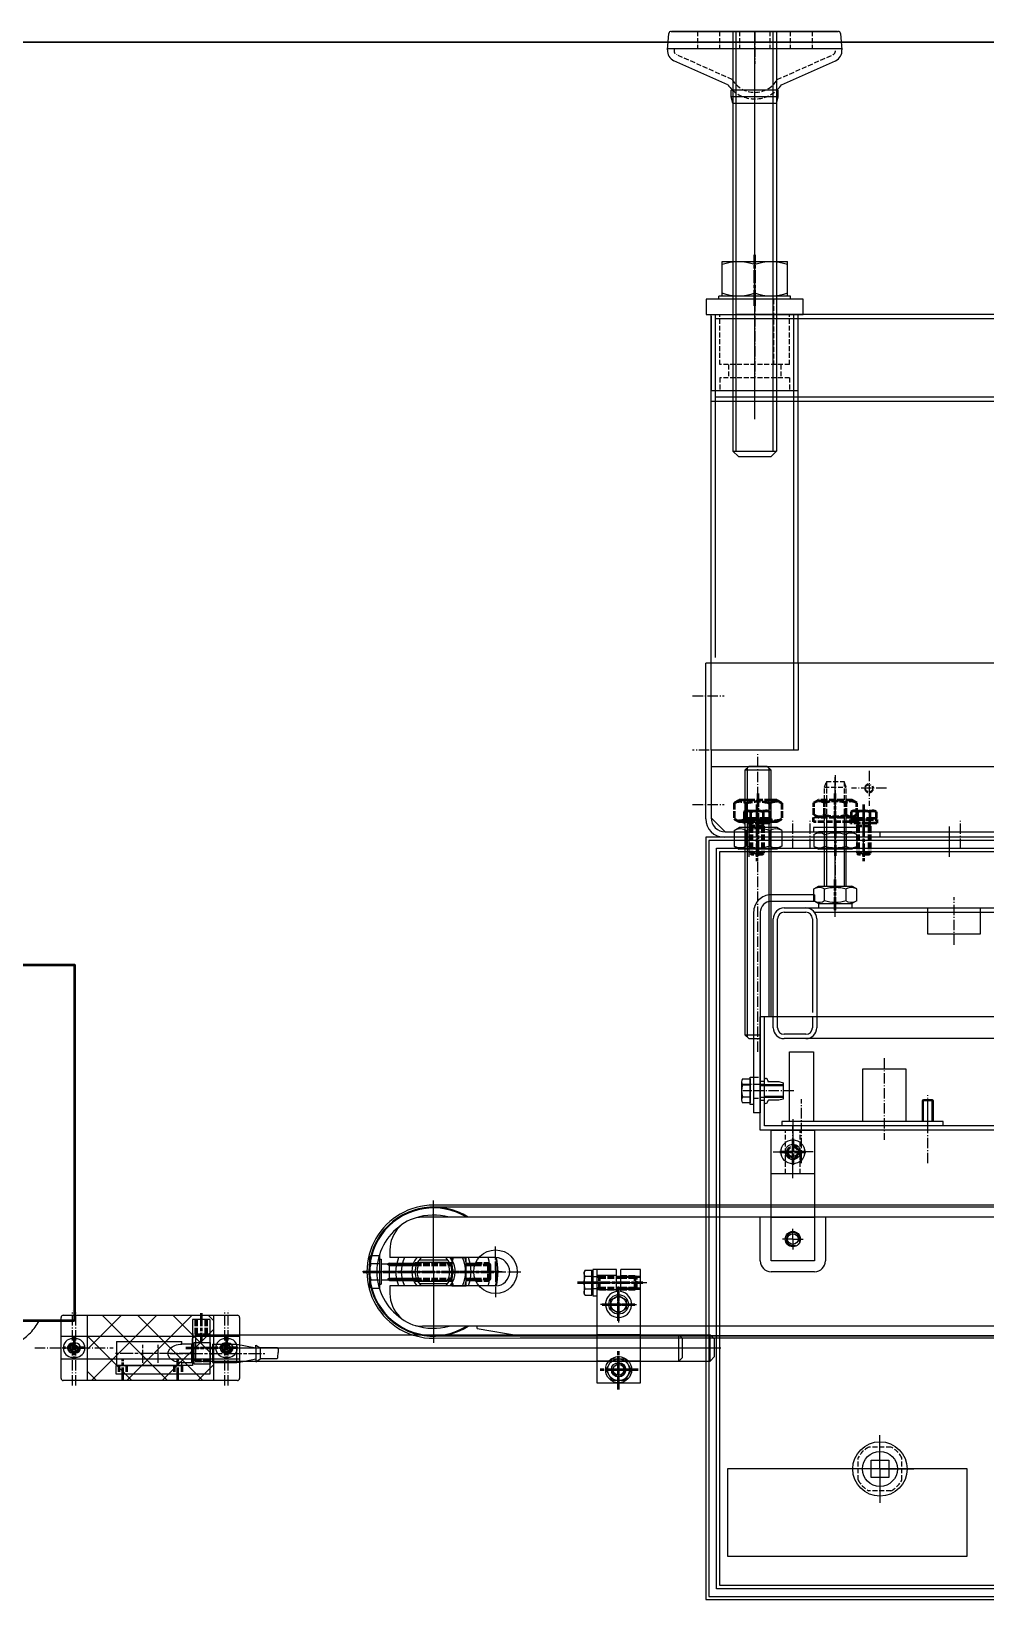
# Model space of a CAD drawing. Header units: millimetres. Extents: x 0 to 461941, y -159644 to 4828.
# Drawn here: x 229659 to 230097, y -149113 to -148393 of the extents above; entities that cross this region are included whole.
import ezdxf

# ---------------------------------------------------------------- set-up
doc = ezdxf.new("R2010")
doc.units = ezdxf.units.MM
for name, pattern in [('Xref Conv Decant Product Tote$0$AM_DIN_F_W050x2', [3.125, 2.25, -0.875]), ('Xref Conv Decant Product Tote$0$AM_DIN_G_W050x2', [6.875, 4.75, -0.875, 0.375, -0.875]), ('Xref Conv Decant Product Tote$0$AM_ISO02W050', [7.5, 6, -1.5]), ('Xref Conv Decant Product Tote$0$AM_ISO02W050x2', [3.75, 3, -0.75]), ('Xref Conv Decant Product Tote$0$AM_ISO08W050x2', [9, 6, -0.75, 1.5, -0.75])]:
    doc.linetypes.add(name, pattern=pattern)
for name, color, linetype in [('AM_BOR', 4, 'Continuous'), ('Xref Conv Decant Empty Tote$0$B', 4, 'Continuous'), ('Xref Conv Decant In$0$P_Number1', 4, 'Continuous'), ('Xref Conv Decant Product Tote$0$B', 4, 'Continuous'), ('Xref Conv Decant Product Tote$0$EquipOther', 90, 'Continuous')]:
    doc.layers.add(name, color=color, linetype=linetype)
doc.layers.add('Xref Conv Decant Product Tote$0$Conv- Product decant', color=3, linetype='Continuous', lineweight=50)
doc.layers.add('Xref Conv Decant Product Tote$0$Hidden', color=9, linetype='Xref Conv Decant Product Tote$0$AM_ISO02W050', lineweight=25)

# ---------------------------------------------------------------- blocks, each defined once
blk = doc.blocks.new('Xref Conv Decant Empty Tote')
at = {"layer": 'Xref Conv Decant Empty Tote$0$B'}
blk.add_line((242903.73, -148397.57), (134788.8, -148397.57), dxfattribs=at)
blk = doc.blocks.new('Xref Conv Decant Product Tote$0$Garvens ICS469-40 elev')
at = {"layer": 'Xref Conv Decant Product Tote$0$EquipOther'}
for p, q in [((728, 864.97), (178, 864.97)), ((728, 514.97), (728, 864.97)), ((726.5, 863.47), (179.5, 863.47)), ((183, 859.97), (723, 859.97)), ((184.5, 858.47), (721.5, 858.47)), ((721.5, 858.47), (721.5, 521.47)), ((723, 859.97), (723, 519.97)), ((726.5, 516.47), (726.5, 863.47)), ((718, 844.97), (608, 844.97)), ((608, 844.97), (608, 804.97)), ((718, 804.97), (718, 844.97)), ((648, 804.97), (648, 820.5)), ((644, 808.97), (652, 808.97)), ((644, 800.97), (644, 808.97)), ((652, 808.97), (652, 800.97)), ((608, 804.97), (718, 804.97)), ((648, 804.97), (632.47, 804.97)), ((652, 800.97), (644, 800.97)), ((648, 804.97), (663.53, 804.97)), ((648, 804.97), (648, 789.44)), ((758, 765.42), (758, 713.42)), ((778, 765.42), (758, 765.42)), ((762.23, 759.42), (765.11, 764.42)), ((765.11, 764.42), (770.89, 764.42)), ((768, 762.62), (768, 765.42)), ((770.89, 764.42), (773.77, 759.42)), ((778, 713.42), (778, 765.42)), ((942, 735.42), (942, 763.42)), ((943, 764.42), (1023, 764.42)), ((954, 734.42), (954, 764.42)), ((1012, 734.42), (1012, 764.42)), ((1024, 763.42), (1024, 735.42)), ((764.8, 759.42), (762, 759.42)), ((765.11, 754.42), (762.23, 759.42)), ((771.2, 759.42), (764.8, 759.42)), ((768, 756.22), (768, 762.62)), ((768, 753.42), (768, 756.22)), ((773.77, 759.42), (770.89, 754.42)), ((774, 759.42), (771.2, 759.42)), ((943.26, 756.12), (939.66, 755.42)), ((943.26, 756.12), (943.26, 755.42)), ((954.52, 756.12), (943.26, 756.12)), ((954.52, 755.42), (954.52, 756.12)), ((955.52, 755.42), (955.52, 756.92)), ((955.52, 756.92), (958.7, 756.92)), ((955.7, 756.92), (955.7, 761.42)), ((955.7, 761.42), (998.7, 761.42)), ((955.7, 746.92), (955.7, 756.92)), ((958.7, 756.92), (962.82, 756.92)), ((962.82, 756.92), (962.82, 755.03)), ((963.7, 757.42), (968.52, 757.42)), ((963.7, 754.5), (963.7, 757.42)), ((964, 756.17), (964, 755.03)), ((966.7, 756.17), (964, 756.17)), ((968.52, 756.17), (966.7, 756.17)), ((968.52, 757.42), (998.5, 757.42)), ((998.5, 757.42), (968.52, 757.42)), ((968.52, 757.42), (968.52, 756.17)), ((998.5, 757.42), (998.7, 757.42)), ((998.5, 746.42), (998.5, 757.42)), ((998.7, 761.42), (998.7, 757.42)), ((943.72, 749.42), (721, 749.42)), ((726, 755.42), (724, 753.42)), ((724, 753.42), (724, 745.42)), ((942, 755.42), (726, 755.42)), ((726, 755.42), (726, 743.42)), ((966.7, 749.42), (735.7, 749.42)), ((740.3, 755.42), (738.7, 753.82)), ((738.7, 753.82), (738.7, 745.02)), ((755, 755.42), (740.3, 755.42)), ((740.3, 755.42), (740.3, 743.42)), ((775, 755.42), (755, 755.42)), ((781, 749.42), (755, 749.42)), ((758, 755.42), (763.53, 755.42)), ((763.53, 755.42), (772.47, 755.42)), ((770.89, 754.42), (765.11, 754.42)), ((772.47, 755.42), (778, 755.42)), ((804.9, 755.42), (775, 755.42)), ((806.5, 755.42), (804.9, 755.42)), ((806.7, 755.42), (806.5, 755.42)), ((826.7, 755.42), (806.7, 755.42)), ((904.9, 755.42), (826.7, 755.42)), ((906.5, 755.42), (904.9, 755.42)), ((906.7, 755.42), (906.5, 755.42)), ((926.7, 755.42), (906.7, 755.42)), ((924.55, 749.42), (932.52, 749.42)), ((924.73, 754.42), (932.52, 754.42)), ((934.06, 755.42), (926.7, 755.42)), ((934.06, 755.42), (932.52, 754.42)), ((932.52, 749.42), (932.52, 754.42)), ((934.52, 748.12), (932.52, 749.42)), ((934.52, 755.72), (934.06, 755.42)), ((934.52, 755.42), (934.06, 755.42)), ((934.52, 755.42), (934.52, 755.72)), ((939.66, 755.42), (934.52, 755.42)), ((939.66, 755.42), (934.52, 754.42)), ((934.52, 754.42), (934.52, 755.42)), ((934.52, 749.42), (934.52, 754.42)), ((943.26, 747.72), (934.52, 749.42)), ((934.52, 749.42), (934.52, 748.12)), ((954.52, 755.42), (939.66, 755.42)), ((942, 743.42), (942, 755.42)), ((942, 754.62), (1024, 754.62)), ((943.26, 755.42), (943.26, 747.72)), ((948.75, 753.67), (947.25, 753.67)), ((948.75, 751.67), (947.25, 751.67)), ((955.52, 755.42), (954.52, 755.42)), ((954.52, 747.72), (954.52, 755.42)), ((954.52, 754.5), (955.52, 754.5)), ((954.52, 749.34), (955.52, 749.34)), ((955.7, 755.42), (955.52, 755.42)), ((955.52, 755.03), (955.52, 755.42)), ((955.52, 746.92), (955.52, 755.03)), ((962.1, 755.42), (955.7, 755.42)), ((962.1, 755.42), (962.1, 743.42)), ((962.1, 755.42), (963.7, 753.82)), ((962.82, 755.03), (962.82, 746.92)), ((962.82, 754.5), (964, 754.5)), ((962.82, 749.34), (964, 749.34)), ((963.7, 749.34), (963.7, 754.5)), ((963.7, 753.82), (963.7, 745.02)), ((963.7, 736.42), (963.7, 749.34)), ((964, 755.03), (964, 747.67)), ((1018.75, 753.67), (1017.25, 753.67)), ((1018.75, 751.67), (1017.25, 751.67)), ((1024, 754.62), (1024, 744.23)), ((728, 744.82), (178, 744.82)), ((178, 743.92), (728, 743.92)), ((728, 743.92), (178, 743.92)), ((726, 743.42), (724, 745.42)), ((942, 743.42), (726, 743.42)), ((813.15, 744.82), (728, 744.82)), ((728, 743.92), (813.15, 743.92)), ((813.15, 743.92), (728, 743.92)), ((740.3, 743.42), (738.7, 745.02)), ((755, 743.42), (740.3, 743.42)), ((775, 743.42), (755, 743.42)), ((758, 743.42), (778, 743.42)), ((804.9, 743.42), (775, 743.42)), ((806.5, 743.42), (804.9, 743.42)), ((806.7, 743.42), (806.5, 743.42)), ((826.7, 743.42), (806.7, 743.42)), ((853, 744.97), (813.15, 744.82)), ((853, 744.07), (813.15, 743.92)), ((833, 740.42), (813.15, 743.92)), ((904.9, 743.42), (826.7, 743.42)), ((853, 714.42), (853, 747.07)), ((906.5, 743.42), (904.9, 743.42)), ((906.7, 743.42), (906.5, 743.42)), ((926.7, 743.42), (906.7, 743.42)), ((955.7, 743.42), (926.7, 743.42)), ((942, 744.23), (1024, 744.23)), ((954.52, 747.72), (943.26, 747.72)), ((948.75, 747.17), (947.25, 747.17)), ((948.75, 745.17), (947.25, 745.17)), ((958.7, 746.92), (955.52, 746.92)), ((955.7, 736.42), (955.7, 746.92)), ((962.1, 743.42), (955.7, 743.42)), ((962.82, 746.92), (958.7, 746.92)), ((962.1, 743.42), (963.7, 745.02)), ((964, 747.67), (966.7, 747.67)), ((966.7, 747.67), (968.52, 747.67)), ((968.52, 747.67), (968.52, 746.42)), ((998.5, 746.42), (968.52, 746.42)), ((1018.75, 747.17), (1017.25, 747.17)), ((1018.75, 745.17), (1017.25, 745.17)), ((178, 739.42), (728, 739.42)), ((728, 739.42), (858, 739.42)), ((833, 740.42), (833, 739.42)), ((1023, 734.42), (943, 734.42)), ((955.7, 736.42), (963.7, 736.42)), ((764.5, 731.44), (768, 733.46)), ((764.5, 727.4), (764.5, 731.44)), ((768, 725.38), (764.5, 727.4)), ((768, 733.46), (771.5, 731.44)), ((771.5, 727.4), (768, 725.38)), ((771.5, 731.44), (771.5, 727.4)), ((767, 722.42), (758, 722.42)), ((767, 721.88), (758, 721.88)), ((767, 723.51), (767, 713.42)), ((769.2, 722.42), (767.2, 722.42)), ((769, 723.51), (769, 713.42)), ((769, 722.72), (778, 722.72)), ((779.8, 725.42), (778.2, 725.42)), ((779.8, 722.15), (778.2, 722.15)), ((779.8, 713.42), (779.8, 725.42)), ((779.8, 722.15), (779.8, 723.77)), ((780.3, 723.77), (779.8, 723.77)), ((779.8, 716.69), (779.8, 722.15)), ((783.35, 725.2), (780.3, 725.2)), ((780.3, 725.2), (780.3, 723.77)), ((780.3, 723.77), (780.3, 715.07)), ((783.35, 722.31), (780.3, 722.31)), ((783.35, 725.2), (783.8, 724.42)), ((783.8, 714.42), (783.8, 724.42)), ((824.5, 720.92), (873, 720.92)), ((838, 720.92), (838, 707.92)), ((844.5, 720.92), (838, 720.92)), ((844.5, 707.92), (844.5, 720.92)), ((873, 720.92), (873, 724.42)), ((877, 718.08), (877, 720.12)), ((877.6, 720.12), (877, 720.12)), ((881.72, 721.93), (877.6, 721.93)), ((877.6, 721.93), (877.6, 720.12)), ((877.6, 720.12), (877.6, 708.72)), ((881.72, 721.93), (882.3, 720.92)), ((882.3, 707.92), (882.3, 720.92)), ((678, 714.42), (698, 714.42)), ((781, 719.42), (755, 719.42)), ((767, 716.96), (758, 716.96)), ((767, 716.42), (758, 716.42)), ((758, 713.42), (767, 713.42)), ((769.2, 716.42), (767.2, 716.42)), ((769, 716.12), (778, 716.12)), ((769, 713.42), (778, 713.42)), ((779.8, 716.69), (778.2, 716.69)), ((778.2, 713.42), (779.8, 713.42)), ((779.8, 715.07), (779.8, 716.69)), ((780.3, 715.07), (779.8, 715.07)), ((783.35, 716.53), (780.3, 716.53)), ((780.3, 715.07), (780.3, 713.65)), ((783.35, 713.65), (780.3, 713.65)), ((783.35, 713.65), (783.8, 714.42)), ((853, 714.42), (820.35, 714.42)), ((838, 718.42), (833.67, 718.42)), ((843.92, 714.42), (838.58, 714.42)), ((866, 714.42), (840, 714.42)), ((844.55, 718.42), (844.5, 718.42)), ((859.56, 719.82), (846.44, 719.82)), ((859.07, 718.82), (846.93, 718.82)), ((853, 714.42), (885.65, 714.42)), ((853, 714.42), (853, 681.77)), ((873.25, 718.42), (861.45, 718.42)), ((873.25, 718.42), (873.25, 710.42)), ((873.25, 718.42), (874.02, 718.08)), ((877, 718.08), (874.02, 718.08)), ((877, 710.76), (877, 718.08)), ((881.72, 718.18), (877.6, 718.18)), ((673, 689.42), (673, 709.42)), ((678, 649.38), (678, 709.38)), ((678, 709.38), (698, 709.38)), ((698, 709.38), (698, 649.38)), ((703, 709.42), (703, 689.42)), ((824.5, 707.92), (873, 707.92)), ((838, 710.42), (833.67, 710.42)), ((844.5, 707.92), (838, 707.92)), ((844.55, 710.42), (844.5, 710.42)), ((859.56, 709.02), (846.44, 709.02)), ((859.07, 710.02), (846.93, 710.02)), ((873.25, 710.42), (861.45, 710.42)), ((873, 704.42), (873, 707.92)), ((873.25, 710.42), (874.02, 710.76)), ((877, 710.76), (874.02, 710.76)), ((877, 708.72), (877, 710.76)), ((877.6, 708.72), (877, 708.72)), ((881.72, 710.67), (877.6, 710.67)), ((877.6, 708.72), (877.6, 706.91)), ((881.72, 706.91), (877.6, 706.91)), ((881.72, 706.91), (882.3, 707.92)), ((228, 689.42), (678, 689.42)), ((228, 684.77), (678, 684.77)), ((678, 689.42), (698, 689.42)), ((698, 689.42), (678, 689.42)), ((678, 684.77), (698, 684.77)), ((698, 689.42), (728, 689.42)), ((698, 684.77), (728, 684.77)), ((728, 689.42), (858, 689.42)), ((728, 684.77), (853, 684.77)), ((228, 683.87), (678, 683.87)), ((678, 683.87), (698, 683.87)), ((698, 683.87), (728, 683.87)), ((728, 683.87), (853, 683.87)), ((678, 669.42), (698, 669.42)), ((678, 649.42), (678, 669.42)), ((698, 669.42), (698, 649.42)), ((203, 649.42), (703, 649.42)), ((698, 649.42), (678, 649.42)), ((698, 649.38), (678, 649.38)), ((703, 649.42), (703, 607.42)), ((205, 647.42), (701, 647.42)), ((619, 645.42), (693, 645.42)), ((623.5, 635.91), (623.5, 645.42)), ((623.99, 645.42), (623.99, 635.42)), ((628.01, 645.42), (628.01, 635.42)), ((628.5, 645.42), (628.5, 635.91)), ((636, 645.42), (636, 621.42)), ((656, 621.42), (656, 645.42)), ((678.5, 613.42), (678.5, 645.42)), ((689.5, 645.42), (689.5, 613.42)), ((701, 647.42), (701, 597.42)), ((703, 641.42), (706, 641.42)), ((703, 607.42), (703, 641.42)), ((706, 607.42), (706, 641.42)), ((623.99, 635.42), (623.5, 635.91)), ((623.5, 635.91), (628.5, 635.91)), ((628.01, 635.42), (623.99, 635.42)), ((628.5, 635.91), (628.01, 635.42)), ((692.5, 635.22), (694.5, 635.72)), ((692.5, 633.88), (692.5, 635.22)), ((692.5, 634.42), (703, 634.42)), ((701, 633.88), (692.5, 633.88)), ((692.5, 628.96), (692.5, 633.88)), ((694.5, 635.72), (698.52, 635.72)), ((698.52, 635.72), (699.21, 635.72)), ((699.5, 635.93), (699.5, 636.19)), ((700.5, 637.19), (701, 637.19)), ((706, 637.67), (707.6, 637.67)), ((706, 625.17), (706, 637.67)), ((707.6, 637.67), (707.6, 625.17)), ((707.6, 625.9), (707.6, 636.95)), ((707.6, 636.95), (711.13, 636.95)), ((711.13, 634.18), (707.6, 634.18)), ((711.6, 627.28), (711.6, 635.57)), ((703, 628.96), (692.5, 628.96)), ((692.5, 627.63), (692.5, 628.96)), ((703, 628.42), (692.5, 628.42)), ((694.5, 627.13), (692.5, 627.63)), ((699.2, 627.13), (694.5, 627.13)), ((699.5, 626.65), (699.5, 626.83)), ((711.13, 628.66), (707.6, 628.66)), ((636, 621.42), (656, 621.42)), ((701, 625.65), (700.5, 625.65)), ((707.6, 625.17), (706, 625.17)), ((711.13, 625.9), (707.6, 625.9)), ((689.5, 613.42), (678.5, 613.42)), ((224, 607.42), (682, 607.42)), ((682, 607.42), (692, 607.42)), ((682, 605.42), (692, 605.42)), ((703, 607.42), (703, 597.42)), ((708.25, 607.42), (703, 607.42)), ((703, 607.42), (703, 597.42)), ((703, 597.42), (703, 607.42)), ((710, 605.67), (703, 605.67)), ((706, 549.42), (706, 607.42)), ((708.25, 607.42), (710, 605.67)), ((708.93, 520.42), (708.93, 606.75)), ((710, 520.42), (710, 605.67)), ((677, 597.42), (677, 602.42)), ((679, 597.42), (679, 602.42)), ((695, 602.42), (695, 595.42)), ((697, 602.42), (697, 597.42)), ((229, 597.42), (677, 597.42)), ((677, 597.42), (698, 597.42)), ((677, 595.42), (677, 597.42)), ((677, 552.42), (677, 595.42)), ((679, 552.42), (679, 595.42)), ((695, 595.42), (695, 552.42)), ((697, 597.42), (697, 552.42)), ((698, 597.42), (698, 520.42)), ((698, 597.42), (703, 597.42)), ((698, 597.42), (701, 597.42)), ((699.07, 520.42), (699.07, 597.42)), ((701, 597.42), (703, 597.42)), ((703, 549.42), (703, 597.42)), ((602, 547.42), (602, 559.42)), ((602, 559.42), (626, 559.42)), ((626, 559.42), (626, 547.42)), ((682, 547.42), (224, 547.42)), ((678, 549.42), (228, 549.42)), ((660.85, 545.42), (660.85, 547.42)), ((668.5, 551.42), (668.5, 487.42)), ((676.15, 545.42), (676.15, 547.42)), ((692, 549.42), (682, 549.42)), ((692, 547.42), (682, 547.42)), ((658.68, 544.17), (660.85, 545.42)), ((658.68, 544.17), (658.68, 538.67)), ((676.15, 545.42), (660.85, 545.42)), ((663.59, 544.17), (663.59, 538.67)), ((673.41, 544.17), (673.41, 538.67)), ((678.32, 544.17), (676.15, 545.42)), ((678, 544.42), (698, 544.42)), ((678, 541.42), (678, 544.42)), ((678, 541.42), (698, 541.42)), ((678.32, 544.17), (678.32, 538.67)), ((658.68, 538.67), (660.85, 537.42)), ((676.15, 537.42), (660.85, 537.42)), ((663.5, 537.42), (663.5, 520.42)), ((664.42, 520.42), (664.42, 537.42)), ((672.58, 520.42), (672.58, 537.42)), ((673.5, 537.42), (673.5, 520.42)), ((678.32, 538.67), (676.15, 537.42)), ((723, 519.97), (183, 519.97)), ((721.5, 521.47), (184.5, 521.47)), ((616, 524.01), (616, 510.01)), ((658.5, 519.97), (658, 519.97)), ((664.5, 519.97), (658.5, 519.97)), ((658.68, 519.17), (660.85, 520.42)), ((658.68, 513.67), (658.68, 519.17)), ((660.85, 520.42), (676.15, 520.42)), ((663.5, 520.42), (663.5, 510.42)), ((663.59, 513.67), (663.59, 519.17)), ((664.42, 510.42), (664.42, 520.42)), ((672.58, 510.42), (672.58, 520.42)), ((673.41, 513.67), (673.41, 519.17)), ((673.5, 520.42), (673.5, 510.42)), ((678.32, 519.17), (676.15, 520.42)), ((678.32, 513.67), (678.32, 519.17)), ((693.03, 519.05), (695.4, 520.42)), ((693.03, 511.79), (693.03, 519.05)), ((695.4, 520.42), (712.6, 520.42)), ((698, 520.42), (698, 510.42)), ((698.51, 511.79), (698.51, 519.05)), ((699.07, 510.42), (699.07, 520.42)), ((708, 524.01), (708, 510.01)), ((708.93, 510.42), (708.93, 520.42)), ((709.49, 511.79), (709.49, 519.05)), ((710, 510.42), (710, 520.42)), ((714.97, 519.05), (712.6, 520.42)), ((714.97, 511.79), (714.97, 519.05)), ((178, 514.97), (728, 514.97)), ((179.5, 516.47), (726.5, 516.47)), ((453, 514.97), (719.5, 514.97)), ((719, 512.47), (453, 512.47)), ((648, 512.47), (648, 514.97)), ((660.85, 512.42), (658.5, 512.42)), ((658.5, 512.42), (658.5, 510.42)), ((658.68, 513.67), (660.85, 512.42)), ((660.85, 512.42), (676.15, 512.42)), ((678.32, 513.67), (676.15, 512.42)), ((678.5, 512.42), (676.15, 512.42)), ((678.5, 510.42), (678.5, 512.42)), ((693.03, 511.79), (695.4, 510.42)), ((714.97, 511.79), (712.6, 510.42)), ((725.5, 505.97), (719, 512.47)), ((658.5, 510.42), (678.5, 510.42)), ((660.85, 505.92), (658.5, 505.92)), ((678.5, 505.92), (676.15, 505.92)), ((695.4, 510.42), (712.6, 510.42)), ((698, 510.42), (698, 484.17)), ((699.07, 483.1), (699.07, 510.42)), ((708.93, 483.1), (708.93, 510.42)), ((710, 484.17), (710, 510.42)), ((725.5, 474.97), (725.5, 505.97)), ((728, 506.47), (728, 434.97)), ((725.5, 482.47), (453, 482.47)), ((698, 484.17), (710, 484.17)), ((698, 484.17), (699.75, 482.42)), ((699.75, 482.42), (708.25, 482.42)), ((710, 484.17), (708.25, 482.42)), ((685.5, 434.97), (685.5, 474.97)), ((685.5, 474.97), (725.5, 474.97)), ((687.5, 474.97), (687.5, 274.97)), ((725.5, 474.97), (725.5, 434.97)), ((725.5, 474.97), (725.5, 474.97)), ((189.83, 434.97), (728, 434.97)), ((685.5, 434.97), (685.5, 284.97)), ((723.5, 432.47), (723.5, 274.97)), ((725.5, 434.97), (725.5, 274.97)), ((695.5, 337.65), (698, 340.15)), ((713, 340.15), (698, 340.15)), ((715.5, 337.65), (713, 340.15)), ((695.5, 164.97), (695.5, 337.65)), ((715.5, 337.65), (695.5, 337.65)), ((697.03, 337.65), (697.03, 164.97)), ((713.97, 337.65), (713.97, 164.97)), ((715.5, 164.97), (715.5, 337.65)), ((705.5, 323.03), (705.5, 144.97)), ((222.75, 314.97), (687.5, 314.97)), ((222.75, 312.97), (687.5, 312.97)), ((685.5, 314.97), (725.5, 314.97)), ((685.7, 309.97), (725.3, 309.97)), ((685.7, 277.97), (685.7, 309.97)), ((687.5, 312.97), (723.5, 312.97)), ((725.3, 309.97), (725.3, 277.97)), ((685.5, 284.97), (685.5, 274.97)), ((222.75, 276.97), (687.5, 276.97)), ((222.75, 274.97), (687.5, 274.97)), ((685.5, 274.97), (683.25, 274.97)), ((683.25, 274.97), (683.25, 267.97)), ((685.5, 274.97), (695.5, 274.97)), ((725.5, 274.97), (685.5, 274.97)), ((727.75, 274.97), (685.5, 274.97)), ((687.5, 276.97), (723.5, 276.97)), ((695.5, 274.97), (696.85, 274.97)), ((696.85, 274.97), (705.5, 274.97)), ((705.5, 274.97), (714.15, 274.97)), ((727.75, 267.97), (727.75, 274.97)), ((683.25, 267.97), (689, 267.97)), ((689, 267.97), (722, 267.97)), ((689, 267.97), (689, 266.57)), ((689, 267.97), (722, 267.97)), ((689, 266.57), (690.5, 266.57)), ((690.5, 266.57), (720.5, 266.57)), ((690.5, 266.57), (690.5, 250.57)), ((720.5, 266.57), (722, 266.57)), ((720.5, 266.57), (720.5, 250.57)), ((722, 267.97), (722, 266.57)), ((722, 267.97), (727.75, 267.97)), ((705.5, 265.23), (705.5, 251.91)), ((720.5, 250.57), (690.5, 250.57)), ((695.5, 177.96), (694.7, 174.97)), ((694.7, 174.97), (716.3, 174.97)), ((694.7, 174.97), (694.7, 171.97)), ((715.5, 177.97), (695.5, 177.97)), ((715.5, 177.96), (716.3, 174.97)), ((716.3, 174.97), (716.3, 171.97)), ((693.16, 169.5), (668.4, 158.44)), ((694.7, 171.97), (716.3, 171.97)), ((717.84, 169.5), (742.6, 158.44)), ((695.5, 157.97), (695.5, 164.97)), ((697.03, 164.97), (697.03, 157.97)), ((713.97, 164.97), (713.97, 157.97)), ((715.5, 157.97), (715.5, 164.97)), ((666.12, 145.89), (665.46, 153.44)), ((665.5, 152.97), (745.5, 152.97)), ((695.5, 156.57), (695.5, 157.97)), ((695.5, 144.97), (695.5, 156.57)), ((697.03, 157.97), (697.03, 156.57)), ((697.03, 156.57), (697.03, 144.97)), ((713.97, 157.97), (713.97, 156.57)), ((713.97, 156.57), (713.97, 144.97)), ((715.5, 156.57), (715.5, 157.97)), ((715.5, 144.97), (715.5, 156.57)), ((745.54, 153.44), (744.88, 145.89)), ((743.88, 144.97), (667.12, 144.97)), ((667.5, 144.97), (667.12, 144.97)), ((667.5, 144.97), (743.5, 144.97)), ((743.88, 144.97), (743.5, 144.97))]:
    blk.add_line(p, q, dxfattribs=at)
at = {"layer": 'Xref Conv Decant Product Tote$0$EquipOther', "linetype": 'Xref Conv Decant Product Tote$0$AM_DIN_F_W050x2'}
for p, q in [((642.94, 815.02), (653.06, 815.02)), ((637.95, 810.03), (637.95, 799.92)), ((658.05, 810.03), (658.05, 799.92)), ((642.94, 794.92), (653.06, 794.92)), ((845.53, 718.47), (860.47, 718.47)), ((845.53, 710.37), (860.47, 710.37)), ((684.7, 669.42), (684.7, 649.42)), ((691.3, 669.42), (691.3, 649.42)), ((619, 647.42), (619, 645.42)), ((693, 645.42), (693, 647.42)), ((703, 635.72), (701, 635.72)), ((706, 634.67), (703, 634.67)), ((701, 627.13), (702.98, 627.13)), ((706, 625.17), (703, 625.17)), ((663.5, 510.42), (663.5, 491.97)), ((664.42, 489.42), (664.42, 510.42)), ((672.58, 489.42), (672.58, 510.42)), ((673.5, 510.42), (673.5, 491.97)), ((673.5, 491.97), (663.5, 491.97)), ((663.5, 491.97), (664.42, 489.42)), ((673.5, 491.97), (672.58, 489.42)), ((672.58, 489.42), (664.42, 489.42)), ((689.5, 303.97), (689.5, 309.97)), ((721.5, 303.97), (721.5, 309.97)), ((689.5, 303.97), (721.5, 303.97)), ((693.5, 297.97), (693.5, 303.97)), ((717.5, 297.97), (717.5, 303.97)), ((689.5, 297.97), (721.5, 297.97)), ((689.5, 297.97), (689.5, 274.97)), ((695.5, 267.97), (695.5, 297.97)), ((696.85, 267.97), (696.85, 297.97)), ((714.15, 267.97), (714.15, 297.97)), ((715.5, 267.97), (715.5, 297.97)), ((721.5, 297.97), (721.5, 274.97)), ((685.7, 274.97), (685.7, 277.97)), ((725.3, 277.97), (725.3, 274.97)), ((695.2, 167.13), (669.62, 155.7)), ((715.8, 167.13), (741.38, 155.7)), ((679.15, 144.97), (679.15, 152.97)), ((689.25, 144.97), (689.25, 152.97)), ((695.5, 144.97), (695.5, 152.97)), ((698.5, 144.97), (698.5, 152.97)), ((712.5, 144.97), (712.5, 152.97)), ((715.5, 144.97), (715.5, 152.97)), ((721.75, 144.97), (721.75, 152.97)), ((731.85, 144.97), (731.85, 152.97)), ((679.73, 144.97), (679.15, 144.97))]:
    blk.add_line(p, q, dxfattribs=at)
at = {"layer": 'Xref Conv Decant Product Tote$0$EquipOther', "linetype": 'Xref Conv Decant Product Tote$0$AM_ISO08W050x2', "lineweight": 50}
for p, q in [((768, 768.42), (768, 750.42)), ((768, 768.2), (768, 750.65)), ((970.3, 764.42), (970.3, 754.42)), ((995.7, 764.42), (995.7, 754.42)), ((759, 759.42), (777, 759.42)), ((759.23, 759.42), (776.77, 759.42)), ((943, 749.42), (953, 749.42)), ((948, 744.42), (948, 754.42)), ((966.7, 749.42), (952.7, 749.42)), ((1013, 749.42), (1023, 749.42)), ((1018, 744.42), (1018, 754.42)), ((959.7, 733.42), (959.7, 746.42)), ((768, 736.92), (768, 721.92)), ((768, 736.46), (768, 722.38)), ((775.5, 729.42), (760.5, 729.42)), ((775.04, 729.42), (760.96, 729.42)), ((786.8, 719.42), (756.8, 719.42)), ((782.8, 719.42), (775.2, 719.42)), ((885.3, 714.42), (824, 714.42)), ((847.5, 714.42), (835, 714.42)), ((688, 653.42), (688, 665.42)), ((694, 659.42), (682, 659.42)), ((668.5, 548.42), (668.5, 534.42)), ((655.5, 499.87), (655.5, 525.87)), ((704.5, 499.87), (704.5, 525.87)), ((668.5, 509.42), (668.5, 523.42)), ((704, 507.42), (704, 523.42)), ((655.5, 503.87), (655.5, 511.47)), ((668.5, 507.42), (668.5, 515.42)), ((704.5, 503.87), (704.5, 511.47)), ((668.5, 510.92), (668.5, 502.92)), ((668.5, 508.92), (668.5, 494.92)), ((704, 494.92), (704, 510.92)), ((705.5, 270.97), (705.5, 263.57)), ((705.5, 269.57), (705.5, 247.57))]:
    blk.add_line(p, q, dxfattribs=at)
at = {"layer": 'Xref Conv Decant Product Tote$0$EquipOther', "linetype": 'Xref Conv Decant Product Tote$0$AM_DIN_G_W050x2'}
for p, q in [((947.25, 766.67), (947.25, 732.17)), ((948.75, 766.67), (948.75, 732.17)), ((1017.25, 766.67), (1017.25, 732.17)), ((1018.75, 766.67), (1018.75, 732.17)), ((966, 749.42), (930, 749.42)), ((1036, 749.42), (1000, 749.42)), ((824.5, 714.42), (824.5, 726.92)), ((824.5, 714.42), (812, 714.42)), ((821.52, 714.42), (834.5, 714.42)), ((824.5, 714.42), (837, 714.42)), ((824.5, 714.42), (824.5, 701.92)), ((688, 699.42), (682.77, 699.42)), ((688, 699.42), (683.2, 699.42)), ((688, 699.42), (684.4, 699.42)), ((688, 699.42), (688, 704.65)), ((688, 699.42), (688, 704.22)), ((688, 699.42), (688, 703.02)), ((688, 699.42), (688, 694.62)), ((688, 699.42), (688, 695.82)), ((688, 699.42), (692.8, 699.42)), ((688, 699.42), (691.6, 699.42)), ((688, 699.42), (693.23, 699.42)), ((688, 699.42), (688, 694.19)), ((688, 671.42), (688, 647.42)), ((688, 669.62), (688, 659.42)), ((626, 664.63), (626, 635.19)), ((684, 664.63), (684, 635.19)), ((678.71, 659.42), (688, 659.42)), ((696.99, 659.42), (688, 659.42)), ((688, 649.94), (688, 659.42)), ((646, 616.42), (646, 653.93)), ((688, 644.42), (688, 652.42)), ((626, 647.42), (626, 633.42)), ((687.5, 631.42), (711, 631.42)), ((687.5, 631.42), (711, 631.42)), ((701, 628.42), (711, 628.42)), ((704, 613.42), (704, 476.42)), ((614, 564.42), (614, 542.42)), ((668.5, 486.42), (668.5, 540.42)), ((611, 520.28), (611, 507.28)), ((655.5, 520.28), (655.5, 507.28)), ((668.5, 520.28), (668.5, 507.28)), ((680, 520.28), (680, 507.28)), ((680, 520.28), (680, 507.28)), ((688, 520.28), (688, 507.28)), ((704, 520.28), (704, 507.28)), ((704.5, 520.28), (704.5, 507.28)), ((708, 520.28), (708, 507.28)), ((668.5, 506.16), (668.5, 517.08)), ((653, 484.47), (653, 500.47)), ((734, 499.97), (719.5, 499.97)), ((645, 492.47), (661, 492.47)), ((719.5, 474.97), (734, 474.97)), ((734, 449.97), (719.5, 449.97)), ((705.5, 261.97), (705.5, 303.97)), ((705.5, 144.97), (705.5, 159.86))]:
    blk.add_line(p, q, dxfattribs=at)
at = {"layer": 'Xref Conv Decant Product Tote$0$EquipOther', "linetype": 'Continuous'}
for p, q in [((954, 740.9), (977.52, 764.42)), ((954, 757.16), (961.26, 764.42)), ((988.92, 734.42), (958.92, 764.42)), ((963.78, 734.42), (993.78, 764.42)), ((1005.18, 734.42), (975.18, 764.42)), ((980.05, 734.42), (1010.05, 764.42)), ((1012, 743.87), (991.45, 764.42)), ((1012, 760.13), (1007.71, 764.42)), ((972.66, 734.42), (954, 753.08)), ((996.31, 734.42), (1012, 750.11)), ((956.39, 734.42), (954, 736.82))]:
    blk.add_line(p, q, dxfattribs=at)
at = {"layer": 'Xref Conv Decant Product Tote$0$EquipOther', "linetype": 'Xref Conv Decant Product Tote$0$AM_ISO02W050x2', "lineweight": 50}
for p, q in [((968.6, 757.42), (968.6, 761.42)), ((972, 757.42), (972, 761.42)), ((994, 757.42), (994, 761.42)), ((997.4, 757.42), (997.4, 761.42)), ((955.7, 755.42), (962.82, 755.42)), ((962.82, 755.42), (963.7, 755.42)), ((955.7, 743.42), (963.7, 743.42)), ((957.2, 736.42), (957.2, 743.42)), ((957.63, 736.42), (957.63, 743.42)), ((961.77, 736.42), (961.77, 743.42)), ((962.2, 736.42), (962.2, 743.42)), ((759.8, 721.81), (760.41, 722.42)), ((767.2, 721.81), (759.8, 721.81)), ((759.8, 721.81), (759.8, 717.03)), ((767.2, 722.42), (760.41, 722.42)), ((760.41, 722.42), (760.41, 716.42)), ((776.8, 722.42), (769.2, 722.42)), ((776.8, 721.81), (769.2, 721.81)), ((776.8, 722.42), (776.8, 716.42)), ((776.8, 722.42), (777.41, 722.15)), ((776.8, 721.81), (777.41, 722.15)), ((778.2, 722.15), (777.41, 722.15)), ((767.2, 717.03), (759.8, 717.03)), ((760.41, 716.42), (759.8, 717.03)), ((767.2, 716.42), (760.41, 716.42)), ((776.8, 717.03), (769.2, 717.03)), ((776.8, 716.42), (769.2, 716.42)), ((776.8, 717.03), (777.41, 716.69)), ((776.8, 716.42), (777.41, 716.69)), ((778.2, 716.69), (777.41, 716.69)), ((827, 717.65), (827.77, 718.42)), ((827, 717.65), (827, 711.19)), ((833.96, 717.65), (827, 717.65)), ((827.77, 718.42), (827.77, 710.42)), ((833.67, 718.42), (827.77, 718.42)), ((861.45, 718.42), (844.55, 718.42)), ((861.45, 717.65), (844.55, 717.65)), ((827.77, 710.42), (827, 711.19)), ((833.96, 711.19), (827, 711.19)), ((833.67, 710.42), (827.77, 710.42)), ((861.45, 711.19), (844.55, 711.19)), ((861.45, 710.42), (844.55, 710.42)), ((653.11, 522.87), (652.5, 522.26)), ((652.5, 509.87), (652.5, 522.26)), ((652.5, 522.26), (658.5, 522.26)), ((653.11, 509.87), (653.11, 522.87)), ((653.11, 522.87), (657.89, 522.87)), ((657.89, 509.87), (657.89, 522.87)), ((658.5, 522.26), (657.89, 522.87)), ((658.5, 509.87), (658.5, 522.26)), ((702.11, 522.87), (701.5, 522.26)), ((701.5, 509.87), (701.5, 522.26)), ((701.5, 522.26), (707.5, 522.26)), ((702.11, 509.87), (702.11, 522.87)), ((702.11, 522.87), (706.89, 522.87)), ((706.89, 509.87), (706.89, 522.87)), ((707.5, 522.26), (706.89, 522.87)), ((707.5, 509.87), (707.5, 522.26)), ((649.5, 508.47), (661.5, 508.47)), ((649.5, 506.87), (649.5, 508.47)), ((661.5, 506.87), (649.5, 506.87)), ((649.73, 503.32), (649.73, 506.37)), ((649.73, 506.37), (651.15, 506.37)), ((652.77, 506.87), (651.15, 506.87)), ((651.15, 506.37), (651.15, 506.87)), ((651.15, 506.37), (659.85, 506.37)), ((652.5, 509.87), (658.5, 509.87)), ((652.5, 509.87), (652.77, 509.26)), ((652.61, 503.32), (652.61, 506.37)), ((653.11, 509.87), (652.77, 509.26)), ((652.77, 506.87), (652.77, 509.26)), ((658.23, 506.87), (652.77, 506.87)), ((657.89, 509.87), (658.23, 509.26)), ((658.5, 509.87), (658.23, 509.26)), ((658.23, 506.87), (658.23, 509.26)), ((659.85, 506.87), (658.23, 506.87)), ((658.39, 503.32), (658.39, 506.37)), ((658.5, 507.92), (678.5, 507.92)), ((658.5, 505.92), (658.5, 507.92)), ((658.68, 504.67), (660.85, 505.92)), ((658.68, 504.67), (658.68, 499.17)), ((659.85, 506.37), (659.85, 506.87)), ((659.85, 506.37), (661.28, 506.37)), ((660.85, 505.92), (676.15, 505.92)), ((661.28, 503.32), (661.28, 506.37)), ((661.5, 508.47), (661.5, 506.87)), ((663.59, 504.67), (663.59, 499.17)), ((673.41, 504.67), (673.41, 499.17)), ((678.32, 504.67), (676.15, 505.92)), ((678.32, 504.67), (678.32, 499.17)), ((678.5, 507.92), (678.5, 505.92)), ((693.03, 506.55), (695.4, 507.92)), ((693.03, 499.29), (693.03, 506.55)), ((695.4, 507.92), (698, 507.92)), ((698, 507.92), (710, 507.92)), ((698.5, 508.47), (710.5, 508.47)), ((698.5, 506.87), (698.5, 508.47)), ((710.5, 506.87), (698.5, 506.87)), ((698.51, 499.29), (698.51, 506.55)), ((698.73, 503.32), (698.73, 506.37)), ((698.73, 506.37), (700.15, 506.37)), ((701.77, 506.87), (700.15, 506.87)), ((700.15, 506.37), (700.15, 506.87)), ((700.15, 506.37), (708.85, 506.37)), ((701.5, 509.87), (707.5, 509.87)), ((701.5, 509.87), (701.77, 509.26)), ((701.61, 503.32), (701.61, 506.37)), ((702.11, 509.87), (701.77, 509.26)), ((701.77, 506.87), (701.77, 509.26)), ((707.23, 506.87), (701.77, 506.87)), ((706.89, 509.87), (707.23, 509.26)), ((707.5, 509.87), (707.23, 509.26)), ((707.23, 506.87), (707.23, 509.26)), ((708.85, 506.87), (707.23, 506.87)), ((707.39, 503.32), (707.39, 506.37)), ((708.85, 506.37), (708.85, 506.87)), ((708.85, 506.37), (710.28, 506.37)), ((709.49, 499.29), (709.49, 506.55)), ((710, 507.92), (712.6, 507.92)), ((710.28, 503.32), (710.28, 506.37)), ((710.5, 508.47), (710.5, 506.87)), ((714.97, 506.55), (712.6, 507.92)), ((714.97, 499.29), (714.97, 506.55)), ((649.73, 503.32), (650.5, 502.87)), ((660.5, 502.87), (650.5, 502.87)), ((658.68, 499.17), (660.85, 497.92)), ((661.28, 503.32), (660.5, 502.87)), ((660.85, 497.92), (676.15, 497.92)), ((678.32, 499.17), (676.15, 497.92)), ((693.03, 499.29), (695.4, 497.92)), ((695.4, 497.92), (698, 497.92)), ((698, 497.92), (710, 497.92)), ((698.73, 503.32), (699.5, 502.87)), ((709.5, 502.87), (699.5, 502.87)), ((710.28, 503.32), (709.5, 502.87)), ((710, 497.92), (712.6, 497.92)), ((714.97, 499.29), (712.6, 497.92))]:
    blk.add_line(p, q, dxfattribs=at)
at = {"layer": 'Xref Conv Decant Product Tote$0$EquipOther', "linetype": 'Xref Conv Decant Product Tote$0$AM_ISO08W050x2'}
for p, q in [((979.4, 756.28), (979.4, 747.38)), ((986.5, 756.28), (986.5, 747.38)), ((973.95, 751.92), (930.47, 751.92)), ((963.81, 751.92), (999.19, 751.92)), ((768, 729.42), (768, 738.42)), ((768, 729.42), (759, 729.42)), ((768, 729.42), (777, 729.42)), ((768, 729.42), (768, 720.42))]:
    blk.add_line(p, q, dxfattribs=at)
at = {"layer": 'Xref Conv Decant Product Tote$0$EquipOther', "linetype": 'Xref Conv Decant Product Tote$0$AM_ISO02W050x2'}
blk.add_line((955.7, 743.42), (963.7, 743.42), dxfattribs=at)
at = {"layer": 'Xref Conv Decant Product Tote$0$EquipOther', "color": 7, "lineweight": 50}
for p, q in [((769.2, 721.81), (767.2, 721.81)), ((769.2, 717.03), (767.2, 717.03))]:
    blk.add_line(p, q, dxfattribs=at)
at = {"layer": 'Xref Conv Decant Product Tote$0$EquipOther', "color": 9, "lineweight": 50}
for p, q in [((838, 717.65), (833.96, 717.65)), ((844.55, 717.65), (844.5, 717.65)), ((873.25, 717.65), (861.45, 717.65)), ((873.25, 717.65), (874.02, 718.08)), ((838, 711.19), (833.96, 711.19)), ((844.55, 711.19), (844.5, 711.19)), ((873.25, 711.19), (861.45, 711.19)), ((873.25, 711.19), (874.02, 710.76))]:
    blk.add_line(p, q, dxfattribs=at)
at = {"layer": 'Xref Conv Decant Product Tote$0$EquipOther'}
for centre, radius in [((648, 804.97), 12.5), ((648, 804.97), 8), ((768, 759.42), 6), ((768, 759.42), 5), ((768, 759.42), 3.3), ((768, 759.42), 2.46), ((948, 749.42), 1.62), ((1018, 749.42), 1.62), ((768, 729.42), 4.5), ((768, 729.42), 3.5), ((824.5, 714.42), 10), ((688, 699.42), 3.5), ((688, 699.42), 2.46), ((688, 659.42), 5.5), ((688, 659.42), 3.5)]:
    blk.add_circle(centre, radius, dxfattribs=at)
at = {"layer": 'Xref Conv Decant Product Tote$0$EquipOther', "linetype": 'Xref Conv Decant Product Tote$0$AM_ISO02W050x2', "lineweight": 50}
blk.add_circle((688, 659.42), 2.46, dxfattribs=at)
at = {"layer": 'Xref Conv Decant Product Tote$0$EquipOther', "linetype": 'Xref Conv Decant Product Tote$0$AM_DIN_F_W050x2'}
blk.add_circle((653, 492.47), 1.65, dxfattribs=at)
for centre, radius, start, end in [((648, 804.97), 11.25, 116.70485, 153.29515), ((648, 804.97), 11.25, 26.70485, 63.29515), ((648, 804.97), 11.25, 206.70485, 243.29515), ((648, 804.97), 11.25, 296.70485, 333.29515), ((653, 492.47), 2, 280, 210), ((705.5, 160.97), 12, 30.84986, 149.15014), ((705.5, 160.97), 15, 47.16657, 132.83343), ((670.44, 153.87), 2, 114.0745, 206.79114), ((740.56, 153.87), 2, 333.20662, 65.9255)]:
    blk.add_arc(centre, radius, start, end, dxfattribs=at)
at = {"layer": 'Xref Conv Decant Product Tote$0$EquipOther'}
for centre, radius, start, end in [((943, 763.42), 1, 90, 180), ((1023, 763.42), 1, 0, 90), ((768, 759.42), 3, 10, 300), ((947.25, 749.42), 4.25, 90, 270), ((947.25, 749.42), 2.25, 90, 270), ((948.75, 749.42), 4.25, 270, 90), ((948.75, 749.42), 2.25, 270, 90), ((1017.25, 749.42), 4.25, 90, 270), ((1017.25, 749.42), 2.25, 90, 270), ((1018.75, 749.42), 4.25, 270, 90), ((1018.75, 749.42), 2.25, 270, 90), ((853, 714.42), 29.65, 237.47643, 122.52357), ((853, 714.42), 29.3, 238.56609, 121.43391), ((853, 714.42), 30.55, 270, 90.0032), ((853, 714.42), 29.65, 270, 90), ((768, 729.42), 6, 279.59407, 260.40593), ((853, 714.42), 26, 71.23399, 105.94237), ((858, 724.42), 15, 0, 90), ((853, 714.42), 26, 304.36409, 55.63591), ((943, 735.42), 1, 180, 270), ((1023, 735.42), 1, 270, 0), ((824.5, 714.42), 6.5, 90, 270), ((853, 714.42), 29.65, 167.36498, 192.63502), ((853, 714.42), 29.3, 167.18345, 192.81655), ((853, 714.42), 26, 165.52249, 194.47751), ((853, 714.42), 17.3, 157.93102, 202.06898), ((847.37, 717.67), 9.37, 159.70545, 200.29455), ((853, 714.42), 14.8, 153.94784, 206.05216), ((835.13, 717.67), 9.37, 339.70545, 20.29455), ((853, 714.42), 10, 139.4584, 153.43495), ((853, 714.42), 8.5, 130.11917, 229.88083), ((853, 714.42), 8.5, 310.11917, 49.88083), ((853, 714.42), 10, 319.4584, 40.5416), ((853, 714.42), 14.8, 333.94784, 26.05216), ((853, 714.42), 17.3, 337.93102, 22.06898), ((878.98, 720.05), 3.32, 325.55313, 25.55313), ((678, 709.42), 5, 90, 180), ((698, 709.42), 5, 0, 90), ((847.37, 711.17), 9.37, 159.70545, 200.29455), ((853, 714.42), 10, 153.43495, 220.5416), ((835.13, 711.17), 9.37, 339.70545, 20.29455), ((853, 714.42), 7.5, 144.08573, 215.91427), ((853, 714.42), 7.5, 324.08573, 35.91427), ((869.89, 714.42), 12.41, 342.38753, 17.61247), ((878.98, 708.79), 3.32, 334.44687, 34.44687), ((688, 699.42), 3, 157.5, 112.5), ((858, 704.42), 15, 270, 0), ((853, 714.42), 26, 254.05763, 288.76601), ((699.21, 636.02), 0.3, 270, 343.88294), ((700.85, 635.84), 1.4, 104.558, 165.442), ((709.35, 635.57), 2.25, 322.12114, 37.87886), ((703.31, 631.42), 8.29, 340.52879, 19.47121), ((699.2, 626.83), 0.3, 0, 90), ((700.5, 626.65), 1, 180, 270), ((709.35, 627.28), 2.25, 322.12114, 37.87886), ((682, 602.42), 5, 90, 180), ((682, 602.42), 3, 90, 180), ((692, 602.42), 5, 0, 0), ((692, 602.42), 5, 0, 90), ((692, 602.42), 3, 0, 90), ((682, 552.42), 5, 180, 270), ((682, 552.42), 3, 180, 270), ((692, 552.42), 5, 270, 0), ((692, 552.42), 3, 270, 0), ((698, 549.42), 8, 270, 0), ((698, 549.42), 5, 270, 0), ((719, 505.97), 6.5, 0, 90), ((719.5, 506.47), 8.5, 0, 90), ((705.5, 160.97), 15, 132.83343, 145.34621), ((705.5, 160.97), 15, 34.65379, 47.16657), ((670.44, 153.87), 5, 114.0745, 185), ((740.56, 153.87), 5, 355, 65.9255), ((667.12, 145.97), 1, 185, 270), ((743.88, 145.97), 1, 270, 355)]:
    blk.add_arc(centre, radius, start, end, dxfattribs=at)
at = {"layer": 'Xref Conv Decant Product Tote$0$EquipOther', "color": 7, "lineweight": 50}
for centre in [(948, 749.42), (1018, 749.42)]:
    blk.add_arc(centre, 2, 280, 190, dxfattribs=at)
at = {"layer": 'Xref Conv Decant Product Tote$0$EquipOther', "extrusion": (0, 0, -1)}
for centre, radius, start, end in [((-781.25, 723.75), 2.55, 154.44687, 214.44687), ((-774.25, 719.42), 9.55, 162.38753, 197.61247), ((-781.25, 715.09), 2.55, 145.55313, 205.55313), ((-661.14, 540.59), 4.34, 64.43847, 124.43847), ((-668.5, 528.71), 16.22, 72.38303, 107.61697), ((-675.86, 540.59), 4.34, 55.56153, 115.56153), ((-661.14, 542.25), 4.34, 235.56153, 295.56153), ((-668.5, 554.13), 16.22, 252.38303, 287.61697), ((-675.86, 542.25), 4.34, 244.43847, 304.43847), ((-661.14, 515.59), 4.34, 64.43847, 124.43847), ((-668.5, 503.71), 16.22, 72.38303, 107.61697), ((-675.86, 515.59), 4.34, 55.56153, 115.56153), ((-695.77, 515.05), 4.85, 64.43847, 124.43847), ((-704, 501.77), 18.13, 72.38303, 107.61697), ((-712.23, 515.05), 4.85, 55.56153, 115.56153), ((-661.14, 517.25), 4.34, 235.56153, 295.56153), ((-668.5, 529.13), 16.22, 252.38303, 287.61697), ((-675.86, 517.25), 4.34, 244.43847, 304.43847), ((-695.77, 515.79), 4.85, 235.56153, 295.56153), ((-704, 529.07), 18.13, 252.38303, 287.61697), ((-712.23, 515.79), 4.85, 244.43847, 304.43847), ((-698, 244.95), 21.62, 69.70545, 110.29455), ((-713, 244.95), 21.62, 69.70545, 110.29455), ((-698, 272.19), 21.62, 249.70545, 290.29455), ((-713, 272.19), 21.62, 249.70545, 290.29455)]:
    blk.add_arc(centre, radius, start, end, dxfattribs=at)
at = {"layer": 'Xref Conv Decant Product Tote$0$EquipOther', "linetype": 'Xref Conv Decant Product Tote$0$AM_ISO02W050x2', "lineweight": 50}
for centre, radius, start, end in [((688, 659.42), 3, 10, 280), ((661.14, 501.09), 4.34, 55.56153, 115.56153), ((668.5, 489.21), 16.22, 72.38303, 107.61697), ((675.86, 501.09), 4.34, 64.43847, 124.43847), ((651.17, 505.42), 2.55, 244.44687, 304.44687), ((655.5, 512.42), 9.55, 252.38753, 287.61247), ((659.83, 505.42), 2.55, 235.55313, 295.55313), ((661.14, 502.75), 4.34, 244.43847, 304.43847), ((668.5, 514.63), 16.22, 252.38303, 287.61697), ((675.86, 502.75), 4.34, 235.56153, 295.56153), ((700.17, 505.42), 2.55, 244.44687, 304.44687), ((704.5, 512.42), 9.55, 252.38753, 287.61247), ((708.83, 505.42), 2.55, 235.55313, 295.55313)]:
    blk.add_arc(centre, radius, start, end, dxfattribs=at)
at = {"layer": 'Xref Conv Decant Product Tote$0$EquipOther', "linetype": 'Xref Conv Decant Product Tote$0$AM_ISO02W050x2', "lineweight": 50, "extrusion": (0, 0, -1)}
for centre, radius, start, end in [((-695.77, 502.55), 4.85, 64.43847, 117.36172), ((-695.77, 502.55), 4.85, 117.36172, 124.43847), ((-704, 489.27), 18.13, 72.38303, 107.61697), ((-712.23, 502.55), 4.85, 55.56153, 62.63828), ((-712.23, 502.55), 4.85, 62.63828, 115.56153), ((-695.77, 503.29), 4.85, 242.63828, 295.56153), ((-695.77, 503.29), 4.85, 235.56153, 242.63828), ((-704, 516.57), 18.13, 252.38303, 287.61697), ((-712.23, 503.29), 4.85, 297.36172, 304.43847), ((-712.23, 503.29), 4.85, 244.43847, 297.36172)]:
    blk.add_arc(centre, radius, start, end, dxfattribs=at)
at = {"layer": 'Xref Conv Decant Product Tote$0$EquipOther', "extrusion": (0, 0, -1)}
blk.add_ellipse((968.52, 751.92), major_axis=(-6.37, 0), ratio=0.667032, start_param=1.570796, end_param=4.712389, dxfattribs=at)
at = {"layer": 'Xref Conv Decant Product Tote$0$EquipOther'}
blk.add_open_spline([(924.55, 749.42), (924.39, 749.72), (924.1, 750.61), (924.54, 752.37), (924.68, 753.72), (924.73, 754.42)], degree=3, knots=[3.140709, 3.140709, 3.140709, 3.140709, 4.205281, 6.164465, 8.268756, 8.268756, 8.268756, 8.268756], dxfattribs=at)
blk.add_point((688, 699.42), dxfattribs=at)
blk.add_point((688, 699.42), dxfattribs=at)
blk = doc.blocks.new('*U364')
blk.add_lwpolyline([(0, 0), (3657.6, 0), (3657.6, -163.5), (0, -163.5)], close=True)
at = {"layer": 'Xref Conv Decant Product Tote$0$Hidden', "ltscale": 5}
blk.add_arc((38.1, -12), 25, 28.6854, 151.3146, dxfattribs=at)
blk = doc.blocks.new('Xref Conv Decant Product Tote')
at = {"layer": 'Xref Conv Decant Product Tote$0$B'}
blk.add_line((242903.75, -148397.57), (134788.82, -148397.57), dxfattribs=at)
at = {"layer": 'Xref Conv Decant Product Tote$0$Conv- Product decant', "rotation": 180}
blk.add_blockref('*U364', (229678.89, -148984.57), dxfattribs=at)
at = {"layer": 'Xref Conv Decant Product Tote$0$EquipOther', "rotation": 180}
blk.add_blockref('Xref Conv Decant Product Tote$0$Garvens ICS469-40 elev', (230696.76, -148247.57), dxfattribs=at)
blk = doc.blocks.new('Xref Conv Decant In')
at = {"layer": 'Xref Conv Decant In$0$P_Number1'}
blk.add_line((146225.15, -148397.57), (236367.56, -148397.57), dxfattribs=at)

msp = doc.modelspace()

# ---------------------------------------------------------------- block references
for name in ['Xref Conv Decant Empty Tote', 'Xref Conv Decant Product Tote']:
    msp.add_blockref(name, (0, 0))
at = {"layer": 'AM_BOR'}
for name in ['Xref Conv Decant Product Tote', 'Xref Conv Decant In']:
    msp.add_blockref(name, (0, 0), dxfattribs=at)

doc.saveas('drawing.dxf')
